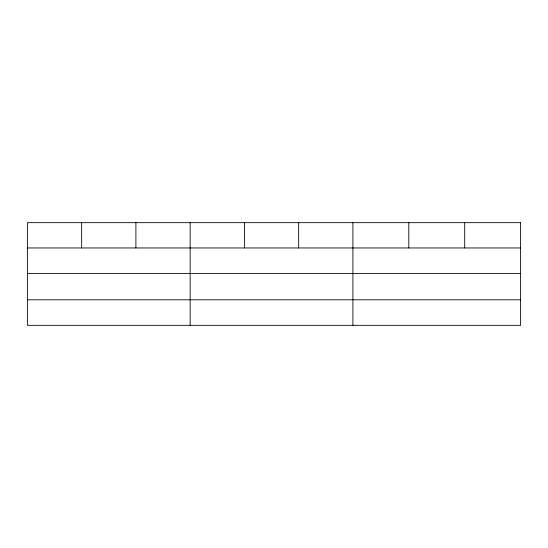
<?xml version="1.0" encoding="UTF-8"?>
<svg xmlns="http://www.w3.org/2000/svg" width="548" height="548" viewBox="0 0 548 548"><rect width="100%" height="100%" fill="white"/><g stroke="black" fill="none" stroke-linecap="round" stroke-linejoin="round"><path stroke-width="0.82" d="M27.4 247.956L520.6 247.956M27.4 273.493L520.6 273.493M27.4 299.797L520.6 299.797M464.704 222.666L464.704 247.956M408.808 222.666L408.808 247.956M352.912 222.666L352.912 325.334M298.66 222.666L298.66 247.956M244.408 222.666L244.408 247.956M190.156 222.666L190.156 325.334M135.904 222.666L135.904 247.956M81.652 222.666L81.652 247.956M520.6 222.666L27.4 222.666L27.4 325.334L520.6 325.334L520.6 222.666"/></g></svg>
